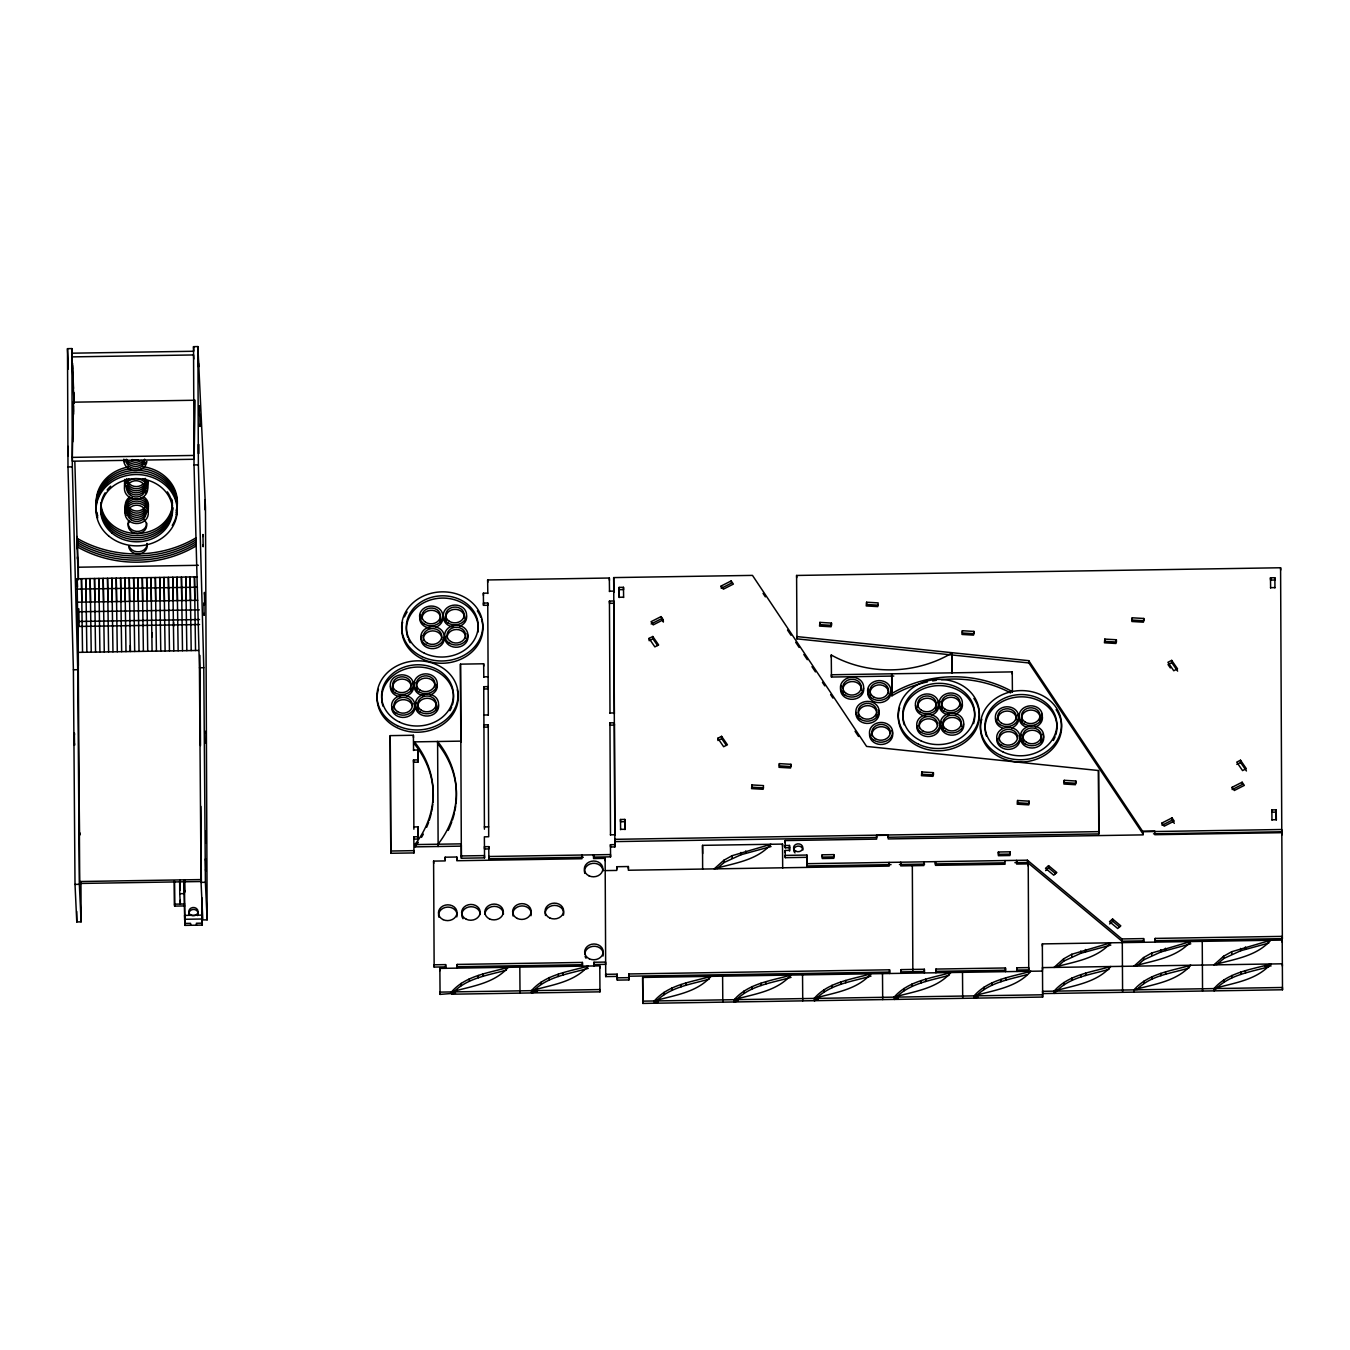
<?xml version="1.0" encoding="UTF-8"?>
<svg xmlns="http://www.w3.org/2000/svg" width="1350" height="1350" viewBox="0 0 1350 1350"><rect width="100%" height="100%" fill="white"/><g stroke="black" fill="none" stroke-linecap="round" stroke-linejoin="round"><path stroke-width="1.5" d="M68.057 451.946L68.175 446.411M72.293 457.38L73.372 402.182L195.075 400.241L194.096 459.27L72.394 461.194L72.293 457.38L193.995 455.439M72.782 441.872L73.474 405.996M76.866 538.566L76.916 536.49M77.136 548.758L77.456 538.549A107.241 94.297 1.1 0 0 196.239 537.705M77.406 558.951L77.439 556.875M198.366 565.296L77.828 567.219L77.979 558.934M199.209 411.244L199.311 405.692L199.412 409.556M199.412 409.523L199.311 415.074L199.209 411.21M199.749 416.273L199.783 414.197L200.019 426.465L200.053 424.389M202.905 536.558L202.956 534.482L203.175 546.75L203.226 544.674M751.95 784.924L751.579 788.619L763.138 789.294L763.492 785.599L751.95 784.924L752.051 787.202L763.611 787.877M779.372 763.627L779.017 767.323L790.56 767.998L790.931 764.303L779.372 763.627L779.49 765.889L791.033 766.581L790.931 764.303M819.906 622.384L819.551 626.096L831.094 626.771L831.465 623.076L819.906 622.384L820.024 624.662L831.566 625.337L831.465 623.076M866.599 602.218L866.228 605.931L877.787 606.606L878.141 602.893L866.599 602.218L866.7 604.496L878.243 605.171M921.814 771.964L921.459 775.676L933.002 776.351L933.373 772.656L921.814 771.964L921.932 774.242L933.474 774.917L933.373 772.656M962.364 630.737L961.993 634.449L973.536 635.124L973.907 631.412L962.364 630.737L962.466 633.015L974.008 633.69L973.907 631.412M1017.579 800.499L1017.208 804.195L1028.767 804.87L1029.122 801.174L1017.579 800.499L1017.681 802.778L1029.24 803.452L1029.122 801.174M1064.256 780.317L1063.901 784.029L1075.444 784.704L1075.815 781.009L1064.256 780.317L1064.374 782.595L1075.916 783.27L1075.815 781.009M1104.806 639.09L1104.435 642.803L1115.978 643.477L1116.349 639.765L1104.806 639.09L1104.908 641.368L1116.45 642.043L1116.349 639.765M1132.228 617.794L1131.857 621.506L1143.416 622.181L1143.771 618.469L1132.228 617.794L1132.329 620.072L1143.889 620.747L1143.771 618.469M451.524 991.929C465.801 975.493 488.616 973.029 508.241 967.326C493.965 983.762 471.15 986.209 451.524 991.929L451.642 994.207L599.974 991.845L599.771 965.858L439.864 968.406L440.066 994.393L455.524 993.178M451.642 994.191C465.429 978.278 487.333 975.51 506.402 970.11M531.478 990.664C545.754 974.228 568.569 971.764 588.195 966.043C573.919 982.496 551.104 984.943 531.478 990.664L531.596 992.942L537.418 991.389M531.596 992.925C545.873 976.506 568.671 974.042 588.296 968.321M723.853 860.271L714.217 868.877C733.843 863.173 756.658 860.709 770.934 844.273L731.97 855.731L723.853 860.271L723.971 862.549L717.086 868.691M654.311 1000.957C668.587 984.521 691.403 982.058 711.028 976.354C696.752 992.79 673.937 995.237 654.311 1000.957L654.429 1003.236L894.274 999.405C908.061 983.492 929.964 980.724 949.033 975.324M1042.453 971.072L642.651 977.434L642.853 1003.421L654.429 1003.219C668.216 987.306 690.12 984.538 709.189 979.138M734.248 999.692C748.524 983.239 771.339 980.792 790.965 975.071C776.689 991.507 753.874 993.971 734.248 999.692L734.366 1001.953L738.248 1000.924M734.366 1001.953C748.642 985.534 771.441 983.053 791.066 977.349M814.202 998.409C828.478 981.973 851.293 979.509 870.919 973.806C856.642 990.242 833.827 992.706 814.202 998.409L814.32 1000.688L818.201 999.658M814.32 1000.671C828.596 984.251 851.394 981.787 871.02 976.084M894.156 997.144C908.432 980.707 931.247 978.244 950.873 972.54C936.647 989.01 913.815 991.406 894.206 997.144L894.324 999.422L1042.656 997.059L1042.335 943.903L1282.196 940.089L1282.297 942.368M974.16 995.861C988.436 979.425 1011.251 976.978 1030.877 971.257C1016.601 987.694 993.786 990.158 974.16 995.861L974.278 998.139L978.159 997.11M974.278 998.139C987.576 982.749 1008.585 979.661 1027.097 974.565M1063.648 958.821L1054.013 967.427C1073.638 961.706 1096.436 959.259 1110.713 942.823L1071.765 954.281L1063.648 958.821L1063.749 961.099L1056.864 967.241M1054.097 991.136C1068.373 974.683 1091.188 972.236 1110.814 966.516C1096.537 982.952 1073.722 985.416 1054.097 991.136L1054.215 993.397L1282.5 989.769L1282.196 940.089M1055.582 992.166C1069.183 977.029 1090.581 974.734 1108.974 969.317M1143.602 957.555L1133.966 966.161C1153.592 960.441 1176.39 957.977 1190.666 941.541L1151.719 953.016L1143.602 957.555L1143.703 959.833L1136.818 965.959M1134.051 989.854C1148.327 973.418 1171.142 970.971 1190.767 965.25C1176.491 981.686 1153.676 984.15 1134.051 989.854L1134.169 992.132M1136.919 989.668C1150.352 975.358 1171.192 973.468 1188.928 968.034M1223.556 956.272L1213.92 964.879C1233.546 959.175 1256.344 956.711 1270.62 940.275L1231.672 951.733L1223.556 956.272L1223.657 958.551L1216.772 964.693M1268.882 966.769C1249.813 972.169 1227.909 974.936 1214.122 990.849L1214.004 988.588C1228.281 972.152 1251.096 969.688 1270.721 963.984L1270.822 966.246M1270.721 963.984C1256.445 980.421 1233.63 982.868 1214.004 988.588M1048.579 865.654L1045.507 868.337L1053.743 875.188L1056.814 872.522L1048.579 865.654L1048.697 867.932L1055.548 873.653M1045.626 870.615L1048.697 867.932M1112.586 918.996L1109.514 921.679L1117.733 928.53L1120.804 925.847L1112.586 918.996L1112.687 921.274L1119.538 926.978M1109.616 923.94L1112.687 921.274M723.971 862.549L741.066 854.719L771.036 846.551M1063.749 961.099L1080.844 953.269L1110.831 945.084M1143.703 959.833L1160.797 952.003L1190.784 943.819M1223.657 958.551L1240.751 950.721L1268.797 943.059M661.061 616.596L651.038 621.709L653.231 624.881L663.238 619.785L661.061 616.596L663.356 622.063L663.238 619.785M721.153 586.018L731.177 580.922L733.371 584.094L723.347 589.191L721.153 586.018L721.254 588.296L731.278 583.2L731.177 580.922M651.139 623.97L661.163 618.874M649.029 638.415L652.792 636.491L658.631 644.962L654.868 646.869L649.029 638.415L649.148 640.693L652.911 638.769L652.792 636.491M717.829 738.264L721.592 736.341L727.431 744.795L723.651 746.719L717.829 738.264L717.93 740.526L721.71 738.619L721.592 736.341M1171.699 660.386L1167.936 662.293L1173.757 670.764L1177.537 668.841L1171.699 660.386L1171.8 662.648L1177.639 671.119M1171.8 662.648L1168.037 664.571L1170.366 667.963M1240.498 760.219L1236.735 762.142L1242.557 770.597L1246.32 768.69L1240.498 760.219L1240.599 762.497L1246.438 770.968M1236.836 764.421L1240.599 762.497M1161.996 822.994L1172.019 817.898L1174.213 821.087L1164.189 826.183L1161.996 822.994L1162.097 825.272L1172.121 820.176L1172.019 817.898M1232.111 787.303L1242.135 782.207L1244.329 785.396L1234.305 790.492L1232.111 787.303L1232.229 789.581M1233.883 788.737L1242.236 784.485L1242.135 782.207M654.429 1003.236L658.311 1002.206M894.324 999.422L898.206 998.392M1054.215 993.397L1042.639 993.583L1042.537 991.322L1282.399 987.491L1282.5 989.769M80.949 881.871L81.118 921.864L76.781 921.932L75.009 884.385L73.389 669.769L67.989 466.931L67.5 348.654L71.854 348.587L72.141 354.848M193.539 346.646L197.893 346.579L205.47 507.381L207.157 919.856L202.821 919.924L201.049 882.377L199.429 667.778L194.029 464.923L193.539 346.646L193.742 350.831M71.871 353.194L193.556 351.253M67.989 466.931L72.326 466.864L71.854 348.587M194.029 464.923L198.366 464.856L197.893 346.579M198.433 650.464L78.182 652.371L77.22 589.123L77.119 578.762L197.37 576.855M614.79 844.627L610.436 844.695L610.554 846.973L614.891 846.906L613.693 577.597L752.473 575.387L866.599 746.432L1098.512 770.529L1098.866 833.912L888.435 837.253M487.806 593.511L487.654 579.96L609.339 578.019L609.458 580.298M796.956 638.854L796.854 636.576L1028.751 660.673L1142.893 831.718L1142.994 833.979L1028.869 662.951L796.956 638.854L796.601 575.454L1280.593 567.759L1280.694 570.038M77.22 589.123L197.438 587.199M619.127 587.385L623.481 587.317L623.582 589.596L619.228 589.663L619.127 587.385L619.161 597.257L623.531 597.189M1270.485 577.8L1274.839 577.733L1274.94 580.011L1270.586 580.078L1270.485 577.8L1270.62 587.976M483.502 605.34L483.401 603.062L487.755 602.994L487.856 605.273L483.502 605.34L483.368 593.19L487.704 593.123M609.407 591.182L613.744 591.114M77.49 602.201L197.724 600.294M1270.519 587.672L1274.889 587.604M609.441 601.071L613.794 600.986L613.896 603.264L609.542 603.332L609.441 601.071L609.998 713.205M77.659 611.803L199.344 609.862M77.794 621.489L199.496 619.549M77.861 626.467L199.564 624.527M73.389 669.769L77.743 669.701L79.346 884.317L81.118 921.864M199.429 667.778L203.782 667.71L205.386 882.309L207.157 919.856M488.244 724.815L488.346 727.093L484.009 727.161L483.907 724.883L488.244 724.815L488.7 836.747L484.363 836.831L484.549 857.858L461.362 858.229L460.468 664.149L483.654 663.778L483.756 666.056M483.705 676.822L488.042 676.755M1012.331 674.156L1012.23 671.895L831.347 674.764L831.465 677.042L893.801 676.046M483.739 686.694L488.093 686.627L488.194 688.905L483.857 688.972L483.739 686.694L484.431 829.221M483.857 715.011L488.211 714.943M609.896 713.002L614.25 712.935M609.947 722.874L614.284 722.807L614.402 725.085L610.048 725.153L609.947 722.874L610.504 835.026M413.809 836.814L413.927 839.092L418.264 839.025L418.163 836.747L413.809 836.814L413.977 852.93L390.791 853.284L390.218 735.632L413.387 735.261L413.505 737.539M414.838 844.594L461.211 843.851L461.312 846.129L414.956 846.872L414.838 844.594A107.241 91.344 -2.7 0 0 414.433 741.876L460.789 741.133M413.454 750.077L417.808 750.009L417.909 752.288L417.943 762.159L413.606 762.227L413.488 759.949L417.842 759.881L417.943 762.159M620.612 829.659L620.477 819.484L624.831 819.416L624.983 829.592M1271.97 820.074L1271.835 809.899L1276.189 809.831L1276.341 820.007M624.949 821.694L620.578 821.762L620.477 819.484M1276.307 812.109L1271.936 812.177L1271.835 809.899M413.775 826.942L418.112 826.875L418.264 839.025M484.312 826.942L488.666 826.875M620.511 829.356L624.881 829.288L624.831 819.416M1271.869 819.788L1276.239 819.703L1276.189 809.831M610.403 834.823L614.739 834.756M1098.866 833.912L1098.765 831.634L614.756 839.329L614.874 841.607L875.812 837.456M789.615 851.006L789.598 847.716L785.244 847.783L785.126 840.577L876.623 839.126L876.606 835.414L888.199 835.228L888.3 837.506M1142.893 831.718L1281.673 829.508L1281.774 831.769L1153.507 833.811M1281.926 834.958L1281.808 832.68L1154.79 834.705L1154.773 830.992L1143.18 831.178L1143.197 834.874L888.216 838.941L888.199 835.228M488.751 846.636L484.397 846.703L484.498 848.981L488.852 848.914L488.751 846.636L488.886 858.786L583.318 857.284M702.641 869.062L702.54 845.353L782.494 844.087L782.612 846.366M390.69 851.023L413.876 850.652L413.977 852.93M789.598 847.716L789.497 845.454L785.143 845.522L785.244 847.783M891.034 864.641L807.064 865.974L807.03 857.317L785.295 857.672L785.16 850.449L789.514 850.382L789.497 845.454M461.261 855.951L484.431 855.596L484.549 857.858M434.143 967.073L434.042 964.794L445.618 964.609L445.736 966.887L434.143 967.073L433.603 861.097L445.196 860.912L445.179 857.199L456.773 857.014L456.874 859.292M593.798 857.115L610.588 856.845L610.436 844.695M605.239 860.642L605.138 858.364L593.544 858.549L593.528 854.837L593.646 857.115M807.03 857.317L806.912 855.039L785.177 855.394L785.295 857.672M822.217 854.803L833.811 854.617L833.912 856.896L822.319 857.081L822.217 854.803L822.234 858.516L833.811 858.33L833.811 854.617M998.376 852.002L1009.969 851.816L1010.07 854.094L998.494 854.28L998.376 852.002L998.392 855.714L1009.986 855.529L1009.969 851.816M605.188 870.615L616.781 870.429L616.764 866.717L628.358 866.531L628.459 868.809M806.912 855.039L806.946 863.696L1027.384 860.186L1121.884 938.942L1143.619 938.588L1143.72 940.866L1121.985 941.203L1027.502 862.464L1014.896 862.667M899.438 864.506L924.632 864.101M935.128 863.933L1004.4 862.836M1028.329 866.16L1028.228 863.882L1016.634 864.067L1016.618 860.372L1016.719 862.633M79.633 881.516L201.319 879.576L201.42 881.516L79.734 883.457L77.912 609.171M75.009 884.385L79.346 884.317M201.049 882.377L205.386 882.309M179.668 881.111L179.752 893.7L184.106 893.632L184.899 925.374L202.281 925.104L202.162 906.204M174.369 881.077L174.504 904.162L184.663 903.994M174.504 904.162L174.623 906.103L184.764 905.934M202.146 919.266L201.926 915.131L184.545 915.401L184.899 925.374M184.562 919.283L201.943 919.013L202.281 925.104M1155.212 938.402L1282.23 936.377L1282.348 938.655L1155.313 940.68L1155.212 938.402L1155.229 942.114M457.211 964.423L582.39 962.432L582.491 964.71L457.312 966.701L457.211 964.423L457.228 968.136M593.966 962.246L605.559 962.077L605.678 964.339L594.084 964.524L593.966 962.246L593.983 965.959M617.203 974.143L605.61 974.312L605.728 976.59L617.304 976.404L617.203 974.143L617.321 980.117L628.914 979.931L628.796 973.957L889.566 969.806L889.667 972.084L628.898 976.219M901.159 969.621L924.345 969.249L924.446 971.528L901.26 971.899L901.159 969.621L901.176 973.316M935.921 969.064L1005.463 967.967L1005.581 970.228L936.039 971.342L935.921 969.064L935.938 972.776M1017.056 967.781L1028.649 967.596L1028.751 969.874L1017.158 970.059L1017.056 967.781L1017.073 971.477M1264.612 966.347L1268.764 966.279M628.914 979.931L628.813 977.653L617.22 977.839L617.321 980.117M642.735 1001.143L1042.537 994.781L1042.656 997.059M1172.121 820.176L1174.314 823.365M652.911 638.769L657.568 645.536M721.71 738.619L726.367 745.386M763.054 593.376L765.383 596.869M787.523 630.028L791.016 635.259M795.673 642.246L799.166 647.477M803.824 654.463L807.317 659.694M811.974 666.681L815.467 671.912M822.454 682.374L824.783 685.867M830.604 694.592L832.933 698.085M855.056 731.244L858.549 736.492M204.542 594.337L204.441 592.397L204.609 604.716L204.508 602.758M204.036 604.969L203.934 603.028L204.103 615.347L203.985 613.389M204.846 732.847L204.727 730.89L204.896 743.209L204.795 741.268M206.044 832.815L205.943 830.858L206.111 843.176L206.01 841.236M205.639 860.726L205.537 858.769L205.706 871.088L205.605 869.147M196.476 925.189L196.374 923.248L202.179 923.164L202.011 897.969M190.688 925.29L190.586 923.349L184.781 923.434L184.511 879.947L184.68 892.249L184.579 890.308M179.752 893.7L180.326 904.061L180.293 900.146M77.119 578.762L77.574 587.064M77.946 615.398L78.064 617.338M79.903 832.866L80.004 834.806M74.453 734.923L74.351 732.966L74.52 745.284L74.419 743.344M1282.399 966.077L1282.297 963.799L1042.436 967.612L1042.537 969.891M1245.375 946.957L1245.476 949.236M1245.476 970.667L1245.578 972.928M1240.65 948.442L1240.751 950.721M1240.751 972.152L1240.853 974.43M1231.672 951.733L1231.774 954.011M1231.774 975.442L1231.875 977.721M1223.657 979.982L1223.758 982.26M1202.546 991.052L1202.243 941.355M1165.421 948.223L1165.522 950.501M1165.522 971.933L1165.624 974.211M1160.696 949.725L1160.797 952.003M1160.797 973.418L1160.899 975.696M1151.719 953.016L1151.82 955.294M1151.82 976.708L1151.921 978.986M1143.703 981.248L1143.804 983.526M1121.884 938.942L1121.985 941.203M1122.592 992.317L1122.289 942.638M1085.467 949.506L1085.569 951.767M1085.569 973.198L1085.67 975.476M1080.743 950.991L1080.844 953.269M1080.844 974.7L1080.945 976.978M1071.765 954.281L1071.866 956.559M1071.866 977.991L1071.967 980.269M1063.749 982.53L1063.851 984.808M1028.751 660.673L1028.869 662.951M1042.335 943.903L1042.436 946.181M1027.384 860.186L1027.502 862.464M1005.615 977.94L1005.733 980.218M1000.89 979.442L1001.008 981.703M991.912 982.733L992.031 984.994M983.796 987.272L983.914 989.533M831.465 677.042L831.263 655.003A107.241 91.344 -2.7 0 0 951.801 653.096L951.986 673.144M962.702 998.325L962.499 972.354M935.601 863.933L935.483 861.654L935.499 865.35L1005.041 864.253L1005.024 860.541M924.007 864.118L923.889 861.84L923.906 865.536L900.737 865.907L900.72 862.211L900.821 864.489M925.627 979.206L925.729 981.484M920.886 980.707L921.004 982.986M912.853 971.713L912.33 865.721M911.925 983.998L912.026 986.276M891.877 695.841L891.692 673.802L891.877 695.841A107.241 91.344 -2.7 0 1 927.433 681.919M903.808 988.537L903.909 990.816M889.228 864.675L889.127 862.397L889.144 866.092L628.374 870.244L628.358 866.531M876.606 835.414L876.724 837.692M882.698 999.608L882.495 973.62M831.263 655.003L831.381 657.281M845.674 980.488L845.775 982.766M840.932 981.973L841.05 984.251M831.954 985.264L832.072 987.542M823.854 989.803L823.956 992.081M796.601 575.454L796.702 577.733M806.946 863.696L807.064 865.974M802.744 1000.873L802.541 974.886M785.126 840.577L785.227 842.856M785.16 850.449L785.278 852.727M765.703 981.754L765.821 984.032M760.978 983.256L761.096 985.534M745.673 850.956L745.791 853.234M752.001 986.546L752.119 988.808M740.947 852.441L741.066 854.719M743.901 991.086L744.002 993.364M731.97 855.731L732.088 858.009M722.807 1002.139L722.604 976.168M702.54 845.353L702.675 853.554M685.766 983.036L685.884 985.298M681.041 984.521L681.159 986.799M672.064 987.812L672.182 990.09M663.947 992.351L664.065 994.629M642.651 977.434L642.853 1003.421M613.693 577.597L613.845 592.431M616.764 866.717L616.866 868.995M610.588 856.845L610.487 854.567L488.784 856.508L488.886 858.786M599.771 965.858L599.873 968.136M599.974 991.845L599.873 989.567L439.965 992.115L440.066 994.393M582.053 857.301L581.951 855.023L581.951 858.735L456.789 860.726L456.773 857.014M562.95 972.726L563.051 975.004M558.225 974.228L558.326 976.506M549.248 977.518L549.349 979.796M541.131 982.058L541.232 984.336M520.02 993.111L519.817 967.14M487.654 579.96L487.755 582.238M483.368 593.19L483.469 595.468M482.996 974.008L483.097 976.286M478.271 975.493L478.373 977.771M460.468 664.149L460.89 742.298M469.294 978.784L469.395 981.062M461.177 983.323L461.278 985.601M445.179 857.199L445.298 859.477M438.126 846.501L438.024 844.222A107.241 91.344 -2.7 0 0 437.602 741.504L437.721 743.783A107.241 91.344 -2.7 0 1 455.979 803.925M439.864 968.406L439.965 970.684M433.603 861.097L433.721 863.359M414.433 741.876L414.534 744.137A107.241 91.344 -2.7 0 1 432.979 802.474M390.218 735.632L390.791 853.284M204.93 503.55L205.217 509.979L205.2 505.913M193.759 358.999L193.573 354.949L71.888 356.889L74.031 402.637M72.529 363.201L73.524 388.429M73.912 392.445L74.216 403.127M67.5 348.654L68.192 363.285M198.366 464.856L203.782 667.71M77.456 538.549L77.608 544.674M77.861 565.144L77.406 540.624A107.241 94.297 1.1 0 0 196.189 539.764M73.372 402.182L73.592 414.197M74.841 461.7L77.828 567.219M73.271 407.7L73.372 411.548M73.17 413.218L73.271 417.066M72.326 466.864L77.743 669.701M68.057 451.929L68.158 455.777M194.839 600.345L194.468 576.889L195.531 650.514M190.485 600.413L190.131 576.973L191.194 650.582M186.148 600.48L185.777 577.041L186.84 650.649M181.794 600.548L181.44 577.108L182.503 650.717M177.441 600.615L177.086 577.176L178.149 650.784M173.104 600.683L172.749 577.243L173.796 650.852M168.75 600.75L168.396 577.311L169.459 650.919M164.413 600.817L164.042 577.378L165.105 650.987M160.059 600.885L159.705 577.446L160.768 651.071M155.722 600.969L155.351 577.513L156.414 651.139M151.369 601.037L151.014 577.581L152.078 651.206M147.032 601.104L146.661 577.665L147.724 651.274M142.678 601.172L142.324 577.733L143.387 651.341M138.324 601.239L137.97 577.8L139.033 651.409M133.988 601.307L133.633 577.867L134.679 651.476M129.634 601.374L129.279 577.935L130.343 651.544L130.309 645.435M125.297 601.442L124.926 578.002L125.989 651.611M120.943 601.509L120.589 578.07L121.652 651.679M116.606 601.577L116.235 578.138L117.298 651.763M112.252 601.661L111.898 578.205L112.961 651.831M107.916 601.729L107.544 578.273L108.608 651.898M103.562 601.796L103.207 578.34L104.271 651.966M99.225 601.864L98.854 578.424L99.917 652.033M94.871 601.931L94.517 578.492L95.563 652.101M90.517 601.999L90.163 578.559L91.226 652.168M86.181 602.066L85.809 578.627L86.872 652.236M81.827 602.134L81.472 578.694L82.536 652.303M201.926 915.131L201.943 919.013M199.918 655.425L200.475 745.538M200.863 806.389L201.319 879.576M184.022 881.044L184.106 893.632M180.157 880.014L180.225 890.376M173.627 622.316L173.644 626.383M174.454 880.926L174.623 906.103M151.959 632.846L151.976 636.93M78.283 560.571L78.401 579.504M78.587 608.664L78.688 626.164L78.486 608.664M78.165 558.63L78.3 579.673M78.013 609.053L78.367 665.601M79.059 776.689L79.431 835.447M1280.593 567.759L1281.774 831.769M1281.808 832.68L1282.348 938.655M1274.839 577.733L1274.974 587.908M1143.619 938.588L1143.636 942.3M1098.512 770.529L1098.765 831.634M1028.228 863.882L1028.751 969.874M1012.23 671.895L1012.416 691.942M1005.463 967.967L1005.48 971.662M951.801 653.096L951.885 672.84M924.345 969.249L924.345 972.962M889.566 969.806L889.582 973.502M782.494 844.087L782.696 868.084M628.796 973.957L628.813 977.653M623.481 587.317L623.616 597.493M619.228 589.663L619.262 597.561M613.896 602.91L614.351 713.88M614.385 724.342L614.841 835.329M614.874 840.983L614.891 846.906M609.339 578.019L609.508 591.587M605.138 858.364L605.728 976.59M582.39 962.432L582.407 966.144M487.755 602.994L488.312 715.146M483.654 663.778L483.806 677.227M461.312 845.589L461.362 858.229M445.618 964.609L445.635 968.321M437.602 741.504L438.126 844.391M417.808 750.009L417.842 759.881M418.112 826.875L418.163 836.747M413.387 735.261L413.556 750.499M413.488 759.949L413.876 829.221M204.913 499.854L204.93 503.904M198.484 363.319L198.501 367.031L198.197 357.244M76.731 911.402L76.781 921.932M72.444 365.327L72.444 369.039M67.821 363.032L67.804 359.319L68.108 369.107L68.091 365.394M795.032 852.896A4.641 3.949 -2.7 0 1 794.289 852.086M793.834 851.141A4.641 3.949 -2.7 0 1 797.681 846.146A4.641 3.949 -2.7 0 1 802.929 849.977M937.778 702.169A11.593 9.872 -2.7 0 1 931.567 715.179M925.627 715.939A11.593 9.872 -2.7 0 1 915.604 705.021M936.293 707.012A9.281 7.897 -2.7 0 1 935.668 709.02M917.899 707.299A9.281 7.897 -2.7 0 1 925.847 698.304A9.281 7.897 -2.7 0 1 936.276 704.953M932.647 680.906A107.241 91.344 -2.7 0 1 936.141 680.349M941.439 679.691A107.241 91.344 -2.7 0 1 1010.644 692.938M891.776 693.562A107.241 91.344 -2.7 0 1 1012.314 691.639M1056.105 709.611A40.584 34.56 -2.7 0 1 1026.472 761.636A40.584 34.56 -2.7 0 1 981.821 719.128M986.361 735.936A35.944 30.611 -2.7 0 1 1020.921 696.836A35.944 30.611 -2.7 0 1 1055.784 734.822M1055.109 736.746A35.944 30.611 -2.7 0 1 1053.321 740.492M442.783 616.731A11.593 9.872 -2.7 0 1 435.763 627.261M429.823 628.02A11.593 9.872 -2.7 0 1 420.576 614.604M422.111 619.38A9.281 7.897 -2.7 0 1 432.472 610.352A9.281 7.897 -2.7 0 1 439.881 621.101M863.629 687.977A11.593 9.872 -2.7 0 1 850.669 699.266A11.593 9.872 -2.7 0 1 841.421 685.851M843.598 692.617A9.281 7.897 -2.7 0 1 842.957 690.626M842.957 688.567A9.281 7.897 -2.7 0 1 853.318 681.598A9.281 7.897 -2.7 0 1 861.351 690.339M412.678 683.033A11.593 9.872 -2.7 0 1 406.451 696.043M400.511 696.803A11.593 9.872 -2.7 0 1 390.488 685.884M411.176 687.876A9.281 7.897 -2.7 0 1 410.552 689.867M393.424 690.137A9.281 7.897 -2.7 0 1 399.549 679.388A9.281 7.897 -2.7 0 1 411.159 685.8M584.752 873.382A9.281 7.897 -2.7 0 1 592.464 863.376A9.281 7.897 -2.7 0 1 602.977 871.037M584.769 954.298A9.281 7.897 -2.7 0 1 595.215 946.299A9.281 7.897 -2.7 0 1 603.011 956.053M586.018 958.23A9.281 7.897 -2.7 0 1 585.09 956.34M438.885 917.19A9.281 7.897 -2.7 0 1 447.812 907.099A9.281 7.897 -2.7 0 1 456.806 916.903M484.92 914.406A9.281 7.897 -2.7 0 1 494.167 906.356A9.281 7.897 -2.7 0 1 503.466 914.119M513.067 916.009A9.281 7.897 -2.7 0 1 521.977 905.918A9.281 7.897 -2.7 0 1 530.972 915.722M545.518 915.486A9.281 7.897 -2.7 0 1 554.428 905.394A9.281 7.897 -2.7 0 1 563.423 915.199M462.999 918.709A9.281 7.897 -2.7 0 1 468.585 907.031A9.281 7.897 -2.7 0 1 480.296 914.49M466.543 615.752A11.593 9.872 -2.7 0 1 459.54 626.282M453.6 627.041A11.593 9.872 -2.7 0 1 443.576 616.123M446.513 620.392A9.281 7.897 -2.7 0 1 453.819 609.424A9.281 7.897 -2.7 0 1 464.265 618.114M455.743 805.731A107.241 91.344 -2.7 0 1 454.815 811.148M454.427 812.936A107.241 91.344 -2.7 0 1 452.436 820.041M451.828 821.779A107.241 91.344 -2.7 0 1 448.234 830.385M1041.559 714.015A11.593 9.872 -2.7 0 1 1035.332 727.026M1026.456 727.161A11.593 9.872 -2.7 0 1 1019.368 716.85M1022.304 721.119A9.281 7.897 -2.7 0 1 1030.826 710.066A9.281 7.897 -2.7 0 1 1039.433 720.849M444.099 637.301A11.593 9.872 -2.7 0 1 431.139 648.591A11.593 9.872 -2.7 0 1 421.892 635.175M423.427 639.951A9.281 7.897 -2.7 0 1 432.591 630.872A9.281 7.897 -2.7 0 1 441.821 639.664M939.111 722.756A11.593 9.872 -2.7 0 1 929.964 736.476A11.593 9.872 -2.7 0 1 916.92 725.591M919.232 727.869A9.281 7.897 -2.7 0 1 927.18 718.892A9.281 7.897 -2.7 0 1 937.609 725.524M457.279 689.833A40.584 34.56 -2.7 0 1 416.711 732.24A40.584 34.56 -2.7 0 1 378.422 689.344M382.961 706.151A35.944 30.611 -2.7 0 1 417.504 667.052A35.944 30.611 -2.7 0 1 452.368 705.038M451.693 706.961A35.944 30.611 -2.7 0 1 449.904 710.708M1017.782 714.994A11.593 9.872 -2.7 0 1 1011.555 727.987M1002.696 728.139A11.593 9.872 -2.7 0 1 995.591 717.829M997.903 720.124A9.281 7.897 -2.7 0 1 1007.066 711.045A9.281 7.897 -2.7 0 1 1016.28 719.82M413.994 703.603A11.593 9.872 -2.7 0 1 404.848 717.322A11.593 9.872 -2.7 0 1 391.804 706.455M394.116 708.733A9.281 7.897 -2.7 0 1 402.064 699.739A9.281 7.897 -2.7 0 1 412.493 706.371M973.89 698.389A40.584 34.56 -2.7 0 1 944.274 750.414A40.584 34.56 -2.7 0 1 899.623 707.906M904.162 724.714A35.944 30.611 -2.7 0 1 938.706 685.614A35.944 30.611 -2.7 0 1 973.569 723.6M890.798 691.301A11.593 9.872 -2.7 0 1 877.838 702.591A11.593 9.872 -2.7 0 1 868.573 689.158M870.75 695.925A9.281 7.897 -2.7 0 1 878.057 684.956A9.281 7.897 -2.7 0 1 888.502 693.647M962.347 703.688A11.593 9.872 -2.7 0 1 955.327 714.201M949.388 714.977A11.593 9.872 -2.7 0 1 940.14 701.544M942.3 708.311A9.281 7.897 -2.7 0 1 949.624 697.342A9.281 7.897 -2.7 0 1 960.052 706.033M1019.115 735.564A11.593 9.872 -2.7 0 1 1009.969 749.284A11.593 9.872 -2.7 0 1 996.924 738.399M999.219 740.694A9.281 7.897 -2.7 0 1 1007.168 731.7A9.281 7.897 -2.7 0 1 1017.596 738.332M437.231 684.534A11.593 9.872 -2.7 0 1 430.228 695.064M424.271 695.824A11.593 9.872 -2.7 0 1 415.024 682.408M417.201 689.175A9.281 7.897 -2.7 0 1 424.507 678.189A9.281 7.897 -2.7 0 1 434.936 686.897M467.066 633.454A11.593 9.872 -2.7 0 1 457.937 647.156A11.593 9.872 -2.7 0 1 444.876 636.289M447.188 638.567A9.281 7.897 -2.7 0 1 456.351 629.488A9.281 7.897 -2.7 0 1 465.581 638.28M963.664 723.836A11.593 9.872 -2.7 0 1 950.704 735.126A11.593 9.872 -2.7 0 1 941.456 721.71M943.616 728.477A9.281 7.897 -2.7 0 1 950.94 717.508A9.281 7.897 -2.7 0 1 961.369 726.199M432.793 804.296A107.241 91.344 -2.7 0 1 431.646 811.519M431.241 813.308A107.241 91.344 -2.7 0 1 429.249 820.395M428.659 822.15A107.241 91.344 -2.7 0 1 426.617 827.347M423.343 834.097A107.241 91.344 -2.7 0 1 421.47 837.388M418.365 842.214A107.241 91.344 -2.7 0 1 414.956 846.872M438.548 704.7A11.593 9.872 -2.7 0 1 425.587 715.989A11.593 9.872 -2.7 0 1 416.34 702.557M418.5 709.341A9.281 7.897 -2.7 0 1 427.022 698.271A9.281 7.897 -2.7 0 1 435.645 709.054M891.844 730.654A11.593 9.872 -2.7 0 1 882.698 744.373A11.593 9.872 -2.7 0 1 869.653 733.489M871.965 735.784A9.281 7.897 -2.7 0 1 879.913 726.789A9.281 7.897 -2.7 0 1 890.342 733.421M481.494 619.127A40.584 34.56 -2.7 0 1 443.542 663.238A40.584 34.56 -2.7 0 1 402.637 622.131M404.426 616.916A40.584 34.56 -2.7 0 1 407.143 611.972M477.394 610.858A40.584 34.56 -2.7 0 1 480.887 617.406M407.666 637.166A35.944 30.611 -2.7 0 1 439.864 598.185A35.944 30.611 -2.7 0 1 477.984 632.121M410.181 642.752A35.944 30.611 -2.7 0 1 408.358 639.073M1042.858 734.181A11.593 9.872 -2.7 0 1 1032.21 748.001A11.593 9.872 -2.7 0 1 1021.444 734.518M1023.621 741.285A9.281 7.897 -2.7 0 1 1032.142 730.232A9.281 7.897 -2.7 0 1 1040.749 741.015M878.259 709.594A11.593 9.872 -2.7 0 1 869.13 723.313A11.593 9.872 -2.7 0 1 856.069 712.446M859.022 716.715A9.281 7.897 -2.7 0 1 867.544 705.645A9.281 7.897 -2.7 0 1 876.15 716.445M197.994 914.574A4.641 4.151 -3.1 0 1 197.539 915.587M189.034 914.726A4.641 4.151 -3.1 0 1 192.881 909.478A4.641 4.151 -3.1 0 1 198.146 913.511M146.222 461.987A11.593 10.193 1.1 0 1 144.771 464.316M124.807 462.324A11.593 10.193 1.1 0 1 123.964 459.776M144.636 459.169A9.281 8.151 1.1 0 1 135.624 466.408A9.281 8.151 1.1 0 1 126.259 459.472M146.897 461.481A11.593 10.193 1.1 0 1 134.123 470.458A11.593 10.193 1.1 0 1 123.846 459.186M144.602 461.244A9.281 8.151 1.1 0 1 134.376 468.433A9.281 8.151 1.1 0 1 126.158 459.405M142.948 461.025A9.281 8.151 1.1 0 1 126.967 459.439M141.311 460.502A9.281 8.151 1.1 0 1 130.022 460.671M145.176 478.373A11.593 10.193 1.1 0 1 146.947 488.447M124.672 486.236A11.593 10.193 1.1 0 1 126.782 478.659M144.787 487.704A9.281 8.151 1.1 0 1 135.135 492.818A9.281 8.151 1.1 0 1 126.967 485.932M142.931 478.592A11.593 10.193 1.1 0 1 145.446 492.851M124.639 488.295A11.593 10.193 1.1 0 1 128.824 478.811M145.311 487.704A9.281 8.151 1.1 0 1 135.101 494.893A9.281 8.151 1.1 0 1 126.883 485.865M144.585 483.536A9.281 8.151 1.1 0 1 145.26 485.578M147.639 481.14A11.593 10.193 1.1 0 1 146.981 486.388M124.723 484.161A11.593 10.193 1.1 0 1 124.656 481.494M144.821 485.629A9.281 8.151 1.1 0 1 136.384 490.809A9.281 8.151 1.1 0 1 127.693 485.899M126.174 513.253A11.593 10.193 1.1 0 1 135 499.095A11.593 10.193 1.1 0 1 148.297 510.334M127.609 510.401A9.281 8.151 1.1 0 0 136.991 517.337A9.281 8.151 1.1 0 0 146.002 510.097A9.281 8.151 1.1 0 1 138.156 519.311A9.281 8.151 1.1 0 1 127.575 512.46M126.141 515.329A11.593 10.193 1.1 0 1 134.966 501.171A11.593 10.193 1.1 0 1 148.264 512.409M127.524 510.334A9.281 8.151 1.1 0 1 128.098 508.275M127.794 513.472A11.593 10.193 1.1 0 1 132.131 497.762M141.007 497.627A11.593 10.193 1.1 0 1 148.348 508.258M145.463 510.097A9.281 8.151 1.1 0 1 135.827 515.211A9.281 8.151 1.1 0 1 127.659 508.326M97.723 517.978A40.584 35.674 1.1 0 1 141.024 472.669A40.584 35.674 1.1 0 1 172.26 525.403M100.811 504.562A35.944 31.607 1.1 0 0 135.219 535.562A35.944 31.607 1.1 0 0 172.463 507.549A35.944 31.607 1.1 0 1 133.954 539.629A35.944 31.607 1.1 0 1 101.25 502.521M101.739 500.496A35.944 31.607 1.1 0 1 105.131 492.818M107.106 490.016A35.944 31.607 1.1 0 1 110.666 486.186M167.349 491.839A35.944 31.607 1.1 0 1 172.463 505.491A35.944 31.607 1.1 0 1 135.253 533.486A35.944 31.607 1.1 0 1 100.845 502.487M97.757 515.919A40.584 35.674 1.1 0 1 96.778 512.274M96.137 506.706A40.584 35.674 1.1 0 1 141.058 470.593A40.584 35.674 1.1 0 1 176.124 514.671M172.597 507.549A35.944 31.607 1.1 0 1 134.004 537.553A35.944 31.607 1.1 0 1 100.963 502.504M171.771 499.314A35.944 31.607 1.1 0 1 172.496 503.432M96.171 504.63A40.584 35.674 1.1 0 1 130.511 468.703M141.109 468.534A40.584 35.674 1.1 0 1 176.158 512.595M196.121 543.915A107.241 94.297 1.1 0 1 77.321 544.759M196.071 545.974A107.241 94.297 1.1 0 1 77.287 546.834M196.155 541.839A107.241 94.297 1.1 0 1 77.372 542.7M96.221 502.554A40.584 35.674 1.1 0 1 128.807 466.898M142.914 466.678A40.584 35.674 1.1 0 1 176.209 510.519M143.792 519.497A9.281 8.151 1.1 0 1 144.636 530.483A9.281 8.151 1.1 0 1 132.249 532.119A9.281 8.151 1.1 0 1 129.262 521.404M146.829 543.493A9.281 8.151 1.1 0 1 139.354 553.821A9.281 8.151 1.1 0 1 128.655 545.889M143.707 496.851A11.593 10.193 1.1 0 1 147.673 508.781M126.259 509.119A11.593 10.193 1.1 0 1 129.6 497.07M144.99 508.916A9.281 8.151 1.1 0 1 136.468 513.118A9.281 8.151 1.1 0 1 128.368 508.224M138.071 459.81A9.281 8.151 1.1 0 1 132.114 459.557M147.741 481.731A11.593 10.193 1.1 0 1 147.032 484.312M124.757 482.085A11.593 10.193 1.1 0 1 124.689 479.436M144.872 483.57A9.281 8.151 1.1 0 1 136.434 488.734A9.281 8.151 1.1 0 1 127.727 483.84M147.251 543.527A9.281 8.151 1.1 0 1 139.387 551.745A9.281 8.151 1.1 0 1 129.077 545.94M145.041 506.858A9.281 8.151 1.1 0 1 128.976 507.111M142.965 484.11A9.281 8.151 1.1 0 1 128.334 482.642M146.711 523.142A9.281 8.151 1.1 0 1 136.434 531.394A9.281 8.151 1.1 0 1 128.419 521.319M198.551 444.336L198.551 453.701L198.551 444.336M795.892 851.242A4.641 3.949 -2.7 0 0 802.828 847.699A4.641 3.949 -2.7 0 0 795.859 844.391A4.641 3.949 -2.7 0 0 795.892 851.242M919.957 711.804A11.593 9.872 -2.7 0 0 938.486 704.953A11.593 9.872 -2.7 0 0 922.506 694.794A11.593 9.872 -2.7 0 0 919.957 711.804M921.375 710.218A9.281 7.897 -2.7 0 0 936.174 704.734A9.281 7.897 -2.7 0 0 923.4 696.6A9.281 7.897 -2.7 0 0 921.375 710.218M1000.772 755.443A40.584 34.56 -2.7 0 0 1061.505 724.528A40.584 34.56 -2.7 0 0 1000.536 695.554A40.584 34.56 -2.7 0 0 1000.772 755.443M1003.084 751.984A35.944 30.611 -2.7 0 0 1056.864 724.596A35.944 30.611 -2.7 0 0 1002.864 698.946A35.944 30.611 -2.7 0 0 1003.084 751.984M424.17 623.886A11.593 9.872 -2.7 0 0 442.682 617.034A11.593 9.872 -2.7 0 0 426.718 606.876A11.593 9.872 -2.7 0 0 424.17 623.886M425.571 622.283A9.281 7.897 -2.7 0 0 440.387 616.815A9.281 7.897 -2.7 0 0 427.613 608.681A9.281 7.897 -2.7 0 0 425.571 622.283M845.016 695.132A11.593 9.872 -2.7 0 0 863.528 688.281A11.593 9.872 -2.7 0 0 847.564 678.122A11.593 9.872 -2.7 0 0 845.016 695.132M846.416 693.529A9.281 7.897 -2.7 0 0 861.233 688.061A9.281 7.897 -2.7 0 0 848.458 679.928A9.281 7.897 -2.7 0 0 846.416 693.529M394.841 692.651A11.593 9.872 -2.7 0 0 413.37 685.817A11.593 9.872 -2.7 0 0 397.406 675.658A11.593 9.872 -2.7 0 0 394.841 692.651M396.259 691.065A9.281 7.897 -2.7 0 0 411.075 685.597A9.281 7.897 -2.7 0 0 398.301 677.464A9.281 7.897 -2.7 0 0 396.259 691.065M588.988 875.829A9.281 7.897 -2.7 0 0 602.859 868.776A9.281 7.897 -2.7 0 0 588.921 862.144A9.281 7.897 -2.7 0 0 588.988 875.829M589.326 958.804A9.281 7.897 -2.7 0 0 603.197 951.733A9.281 7.897 -2.7 0 0 589.275 945.118A9.281 7.897 -2.7 0 0 589.326 958.804M443.121 919.637A9.281 7.897 -2.7 0 0 457.009 912.583A9.281 7.897 -2.7 0 0 443.07 905.951A9.281 7.897 -2.7 0 0 443.121 919.637M489.476 918.894A9.281 7.897 -2.7 0 0 503.364 911.841A9.281 7.897 -2.7 0 0 489.426 905.209A9.281 7.897 -2.7 0 0 489.476 918.894M517.303 918.456A9.281 7.897 -2.7 0 0 531.174 911.402A9.281 7.897 -2.7 0 0 517.236 904.77A9.281 7.897 -2.7 0 0 517.303 918.456M549.754 917.949A9.281 7.897 -2.7 0 0 563.625 910.879A9.281 7.897 -2.7 0 0 549.686 904.264A9.281 7.897 -2.7 0 0 549.754 917.949M466.307 919.266A9.281 7.897 -2.7 0 0 480.178 912.212A9.281 7.897 -2.7 0 0 466.239 905.58A9.281 7.897 -2.7 0 0 466.307 919.266M447.93 622.907A11.593 9.872 -2.7 0 0 466.459 616.056A11.593 9.872 -2.7 0 0 450.478 605.897A11.593 9.872 -2.7 0 0 447.93 622.907M449.331 621.321A9.281 7.897 -2.7 0 0 464.147 615.836A9.281 7.897 -2.7 0 0 451.373 607.719A9.281 7.897 -2.7 0 0 449.331 621.321M1023.722 723.634A11.593 9.872 -2.7 0 0 1042.251 716.799A11.593 9.872 -2.7 0 0 1026.287 706.641A11.593 9.872 -2.7 0 0 1023.722 723.634M1025.139 722.048A9.281 7.897 -2.7 0 0 1039.956 716.58A9.281 7.897 -2.7 0 0 1027.181 708.446A9.281 7.897 -2.7 0 0 1025.139 722.048M425.486 644.456A11.593 9.872 -2.7 0 0 444.015 637.605A11.593 9.872 -2.7 0 0 428.034 627.446A11.593 9.872 -2.7 0 0 425.486 644.456M426.887 642.853A9.281 7.897 -2.7 0 0 441.703 637.386A9.281 7.897 -2.7 0 0 428.929 629.252A9.281 7.897 -2.7 0 0 426.887 642.853M921.291 732.375A11.593 9.872 -2.7 0 0 939.802 725.524A11.593 9.872 -2.7 0 0 923.839 715.365A11.593 9.872 -2.7 0 0 921.291 732.375M922.691 730.789A9.281 7.897 -2.7 0 0 937.507 725.304A9.281 7.897 -2.7 0 0 924.733 717.188A9.281 7.897 -2.7 0 0 922.691 730.789M397.373 725.659A40.584 34.56 -2.7 0 0 458.089 694.744A40.584 34.56 -2.7 0 0 397.119 665.786A40.584 34.56 -2.7 0 0 397.373 725.659M399.668 722.199A35.944 30.611 -2.7 0 0 453.448 694.828A35.944 30.611 -2.7 0 0 399.448 669.161A35.944 30.611 -2.7 0 0 399.668 722.199M999.962 724.612A11.593 9.872 -2.7 0 0 1018.474 717.761A11.593 9.872 -2.7 0 0 1002.51 707.602A11.593 9.872 -2.7 0 0 999.962 724.612M1001.362 723.026A9.281 7.897 -2.7 0 0 1016.179 717.542A9.281 7.897 -2.7 0 0 1003.404 709.425A9.281 7.897 -2.7 0 0 1001.362 723.026M396.174 713.222A11.593 9.872 -2.7 0 0 414.686 706.388A11.593 9.872 -2.7 0 0 398.723 696.229A11.593 9.872 -2.7 0 0 396.174 713.222M397.575 711.636A9.281 7.897 -2.7 0 0 412.391 706.168A9.281 7.897 -2.7 0 0 399.617 698.034A9.281 7.897 -2.7 0 0 397.575 711.636M918.574 744.221A40.584 34.56 -2.7 0 0 979.29 713.306A40.584 34.56 -2.7 0 0 918.321 684.349A40.584 34.56 -2.7 0 0 918.574 744.221M920.869 740.762A35.944 30.611 -2.7 0 0 974.666 713.391A35.944 30.611 -2.7 0 0 920.649 687.724A35.944 30.611 -2.7 0 0 920.869 740.762M872.168 698.439A11.593 9.872 -2.7 0 0 890.696 691.605A11.593 9.872 -2.7 0 0 874.733 681.429A11.593 9.872 -2.7 0 0 872.168 698.439M873.585 696.853A9.281 7.897 -2.7 0 0 888.401 691.386A9.281 7.897 -2.7 0 0 875.627 683.252A9.281 7.897 -2.7 0 0 873.585 696.853M943.734 710.826A11.593 9.872 -2.7 0 0 962.246 703.991A11.593 9.872 -2.7 0 0 946.283 693.816A11.593 9.872 -2.7 0 0 943.734 710.826M945.135 709.239A9.281 7.897 -2.7 0 0 959.951 703.755A9.281 7.897 -2.7 0 0 947.177 695.638A9.281 7.897 -2.7 0 0 945.135 709.239M1001.278 745.183A11.593 9.872 -2.7 0 0 1019.807 738.349A11.593 9.872 -2.7 0 0 1003.826 728.173A11.593 9.872 -2.7 0 0 1001.278 745.183M1002.696 743.597A9.281 7.897 -2.7 0 0 1017.512 738.112A9.281 7.897 -2.7 0 0 1004.737 729.996A9.281 7.897 -2.7 0 0 1002.696 743.597M418.618 691.689A11.593 9.872 -2.7 0 0 437.13 684.838A11.593 9.872 -2.7 0 0 421.166 674.679A11.593 9.872 -2.7 0 0 418.618 691.689M420.019 690.086A9.281 7.897 -2.7 0 0 434.835 684.619A9.281 7.897 -2.7 0 0 422.061 676.485A9.281 7.897 -2.7 0 0 420.019 690.086M449.246 643.072A11.593 9.872 -2.7 0 0 467.775 636.221A11.593 9.872 -2.7 0 0 451.794 626.062A11.593 9.872 -2.7 0 0 449.246 643.072M450.647 641.486A9.281 7.897 -2.7 0 0 465.463 636.002A9.281 7.897 -2.7 0 0 452.689 627.885A9.281 7.897 -2.7 0 0 450.647 641.486M945.051 730.991A11.593 9.872 -2.7 0 0 963.562 724.14A11.593 9.872 -2.7 0 0 947.599 713.981A11.593 9.872 -2.7 0 0 945.051 730.991M946.451 729.405A9.281 7.897 -2.7 0 0 961.267 723.921A9.281 7.897 -2.7 0 0 948.493 715.804A9.281 7.897 -2.7 0 0 946.451 729.405M419.934 711.838A11.593 9.872 -2.7 0 0 438.446 705.004A11.593 9.872 -2.7 0 0 422.483 694.845A11.593 9.872 -2.7 0 0 419.934 711.838M421.335 710.252A9.281 7.897 -2.7 0 0 436.151 704.784A9.281 7.897 -2.7 0 0 423.377 696.651A9.281 7.897 -2.7 0 0 421.335 710.252M874.024 740.273A11.593 9.872 -2.7 0 0 892.536 733.438A11.593 9.872 -2.7 0 0 876.572 723.279A11.593 9.872 -2.7 0 0 874.024 740.273M875.424 738.686A9.281 7.897 -2.7 0 0 890.241 733.219A9.281 7.897 -2.7 0 0 877.466 725.085A9.281 7.897 -2.7 0 0 875.424 738.686M422.077 656.674A40.584 34.56 -2.7 0 0 482.794 625.776A40.584 34.56 -2.7 0 0 421.824 596.801A40.584 34.56 -2.7 0 0 422.077 656.674M424.373 653.214A35.944 30.611 -2.7 0 0 478.17 625.843A35.944 30.611 -2.7 0 0 424.17 600.193A35.944 30.611 -2.7 0 0 424.373 653.214M1025.038 743.799A11.593 9.872 -2.7 0 0 1043.567 736.965A11.593 9.872 -2.7 0 0 1027.586 726.789A11.593 9.872 -2.7 0 0 1025.038 743.799M1026.439 742.213A9.281 7.897 -2.7 0 0 1041.255 736.746A9.281 7.897 -2.7 0 0 1028.481 728.612A9.281 7.897 -2.7 0 0 1026.439 742.213M860.439 719.229A11.593 9.872 -2.7 0 0 878.968 712.378A11.593 9.872 -2.7 0 0 862.987 702.219A11.593 9.872 -2.7 0 0 860.439 719.229M861.84 717.626A9.281 7.897 -2.7 0 0 876.656 712.159A9.281 7.897 -2.7 0 0 863.882 704.025A9.281 7.897 -2.7 0 0 861.84 717.626M191.109 915.266A4.641 4.151 -3.1 0 0 198.045 911.554A4.641 4.151 -3.1 0 0 191.059 908.077A4.641 4.151 -3.1 0 0 191.109 915.266M129.212 497.053A11.593 10.193 1.1 0 0 147.589 489.999A11.593 10.193 1.1 0 0 131.372 479.52A11.593 10.193 1.1 0 0 129.212 497.053M130.579 495.416A9.281 8.151 1.1 0 0 145.277 489.78A9.281 8.151 1.1 0 0 132.317 481.376A9.281 8.151 1.1 0 0 130.579 495.416M129.853 521.522A11.593 10.193 1.1 0 0 148.23 514.468A11.593 10.193 1.1 0 0 132.013 503.972A11.593 10.193 1.1 0 0 129.853 521.522M131.22 519.885A9.281 8.151 1.1 0 0 145.918 514.249A9.281 8.151 1.1 0 0 132.958 505.845A9.281 8.151 1.1 0 0 131.22 519.885M108.591 535.883A40.584 35.674 1.1 0 0 176.04 518.805A40.584 35.674 1.1 0 0 125.213 475.909A40.584 35.674 1.1 0 0 108.591 535.883M111.797 532.946A35.944 31.607 1.1 0 0 171.534 517.826A35.944 31.607 1.1 0 0 126.512 479.824A35.944 31.607 1.1 0 0 111.797 532.946"/></g></svg>
